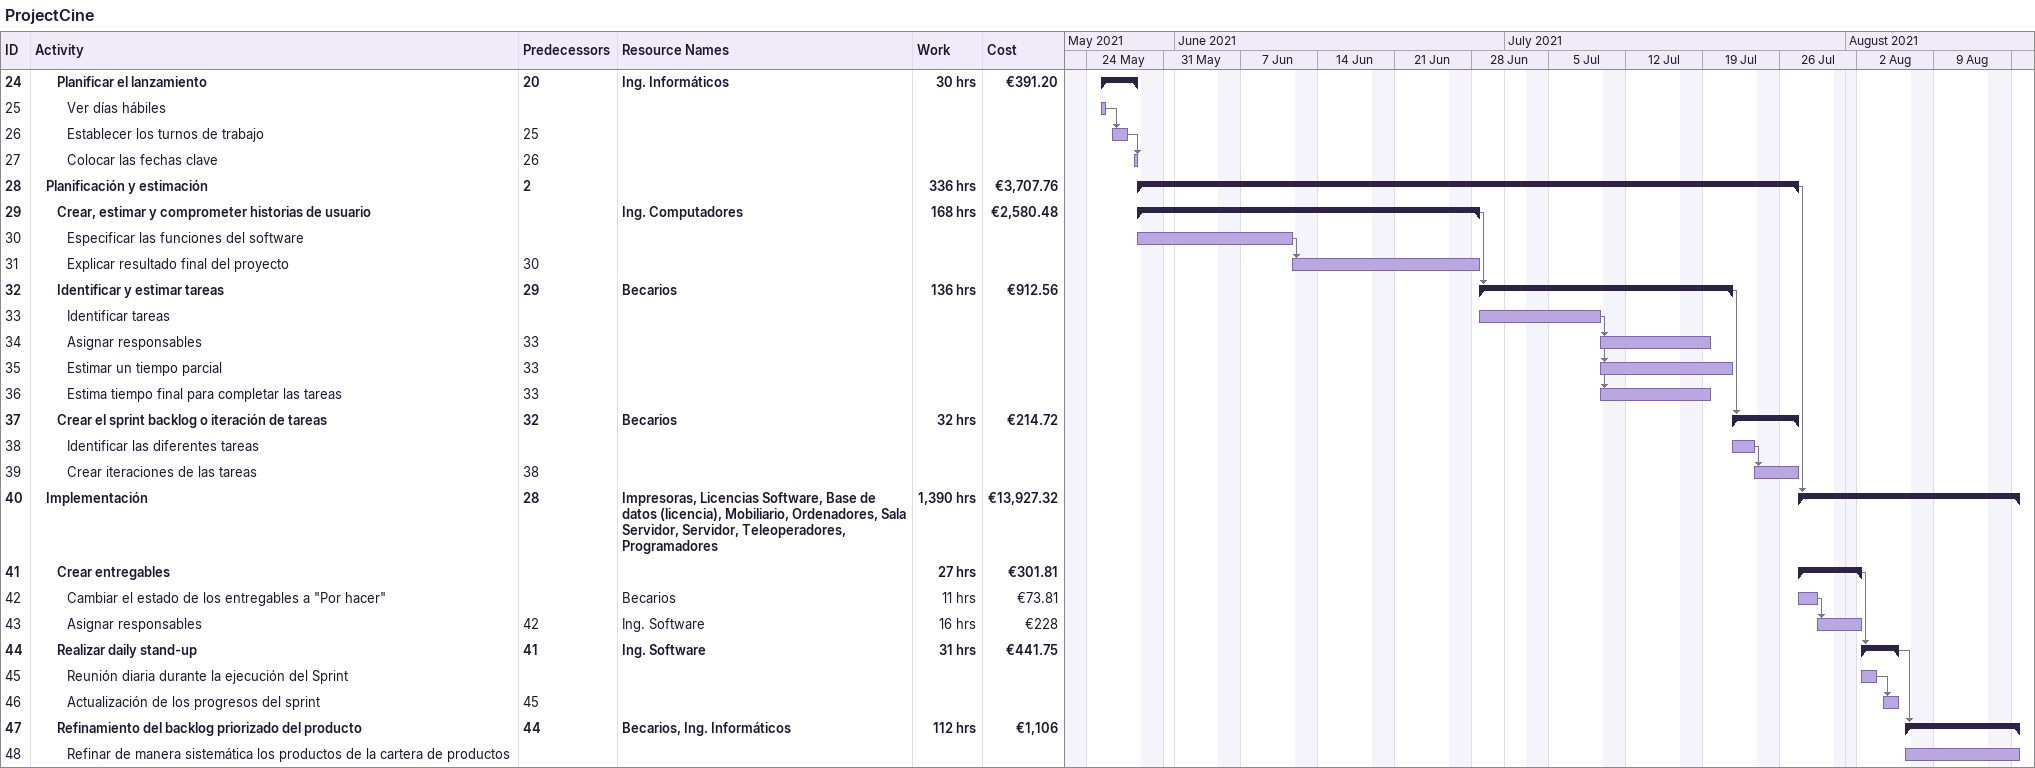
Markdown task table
ProjectCine

| ID | Level | Task | Start | Finish | Predecessors | Resources | Work (h) | Cost (€) |
|---|---|---|---|---|---|---|---|---|
| 24 | 3 | **Planificar el lanzamiento** | 2021-05-25 | 2021-05-28 | 20 | Ing. Informáticos | 30 | 391.20 |
| 25 | 4 | Ver días hábiles | 2021-05-25 | 2021-05-25 |  |  |  |  |
| 26 | 4 | Establecer los turnos de trabajo | 2021-05-26 | 2021-05-27 | 25 |  |  |  |
| 27 | 4 | Colocar las fechas clave | 2021-05-28 | 2021-05-28 | 26 |  |  |  |
| 28 | 2 | **Planificación y estimación** | 2021-05-28 | 2021-07-27 | 2 |  | 336 | 3707.76 |
| 29 | 3 | **Crear, estimar y comprometer historias de usuario** | 2021-05-28 | 2021-06-28 |  | Ing. Computadores | 168 | 2580.48 |
| 30 | 4 | Especificar las funciones del software | 2021-05-28 | 2021-06-11 |  |  |  |  |
| 31 | 4 | Explicar resultado final del proyecto | 2021-06-11 | 2021-06-28 | 30 |  |  |  |
| 32 | 3 | **Identificar y estimar tareas** | 2021-06-28 | 2021-07-21 | 29 | Becarios | 136 | 912.56 |
| 33 | 4 | Identificar tareas | 2021-06-28 | 2021-07-09 |  |  |  |  |
| 34 | 4 | Asignar responsables | 2021-07-09 | 2021-07-19 | 33 |  |  |  |
| 35 | 4 | Estimar un tiempo parcial | 2021-07-09 | 2021-07-21 | 33 |  |  |  |
| 36 | 4 | Estima tiempo final para completar las tareas | 2021-07-09 | 2021-07-19 | 33 |  |  |  |
| 37 | 3 | **Crear el sprint backlog o iteración de tareas** | 2021-07-21 | 2021-07-27 | 32 | Becarios | 32 | 214.72 |
| 38 | 4 | Identificar las diferentes tareas | 2021-07-21 | 2021-07-23 |  |  |  |  |
| 39 | 4 | Crear iteraciones de las tareas | 2021-07-23 | 2021-07-27 | 38 |  |  |  |
| 40 | 2 | **Implementación** | 2021-07-27 | 2021-08-16 | 28 | Impresoras, Licencias Software, Base de datos (licencia), Mobiliario, Ordenadores, Sala Servidor, Servidor, Teleoperadores, Programadores | 1390 | 13927.32 |
| 41 | 3 | **Crear entregables** | 2021-07-27 | 2021-08-02 |  |  | 27 | 301.81 |
| 42 | 4 | Cambiar el estado de los entregables a "Por hacer" | 2021-07-27 | 2021-07-29 |  | Becarios | 11 | 73.81 |
| 43 | 4 | Asignar responsables | 2021-07-29 | 2021-08-02 | 42 | Ing. Software | 16 | 228 |
| 44 | 3 | **Realizar daily stand-up** | 2021-08-02 | 2021-08-05 | 41 | Ing. Software | 31 | 441.75 |
| 45 | 4 | Reunión diaria durante la ejecución del Sprint | 2021-08-02 | 2021-08-03 |  |  |  |  |
| 46 | 4 | Actualización de los progresos del sprint | 2021-08-04 | 2021-08-05 | 45 |  |  |  |
| 47 | 3 | **Refinamiento del backlog priorizado del producto** | 2021-08-06 | 2021-08-16 | 44 | Becarios, Ing. Informáticos | 112 | 1106 |
| 48 | 4 | Refinar de manera sistemática los productos de la cartera de productos | 2021-08-06 | 2021-08-16 |  |  |  |  |
